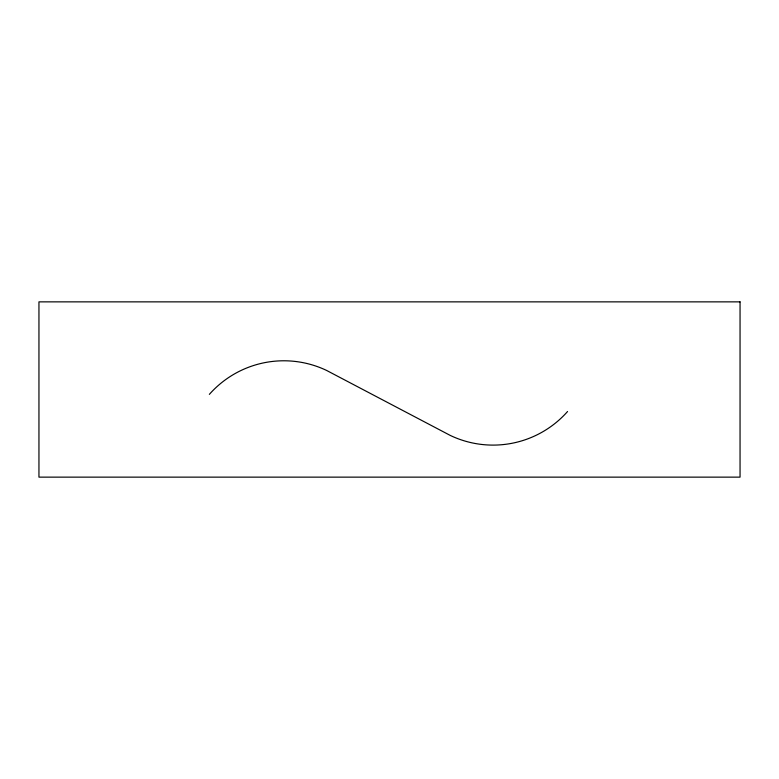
<?xml version="1.0" encoding="UTF-8"?>
<svg xmlns="http://www.w3.org/2000/svg" width="779" height="779" viewBox="0 0 779 779"><rect width="100%" height="100%" fill="white"/><g stroke="black" fill="none" stroke-linecap="round" stroke-linejoin="round"><path stroke-width="1.17" d="M567.55 411.516A99.42 99.42 0 0 1 450.252 435.422L326.644 370.463A99.42 99.42 0 0 0 209.356 394.369M740.05 301.863L38.95 301.863L38.95 477.137L740.05 477.137L740.05 301.863"/></g></svg>
